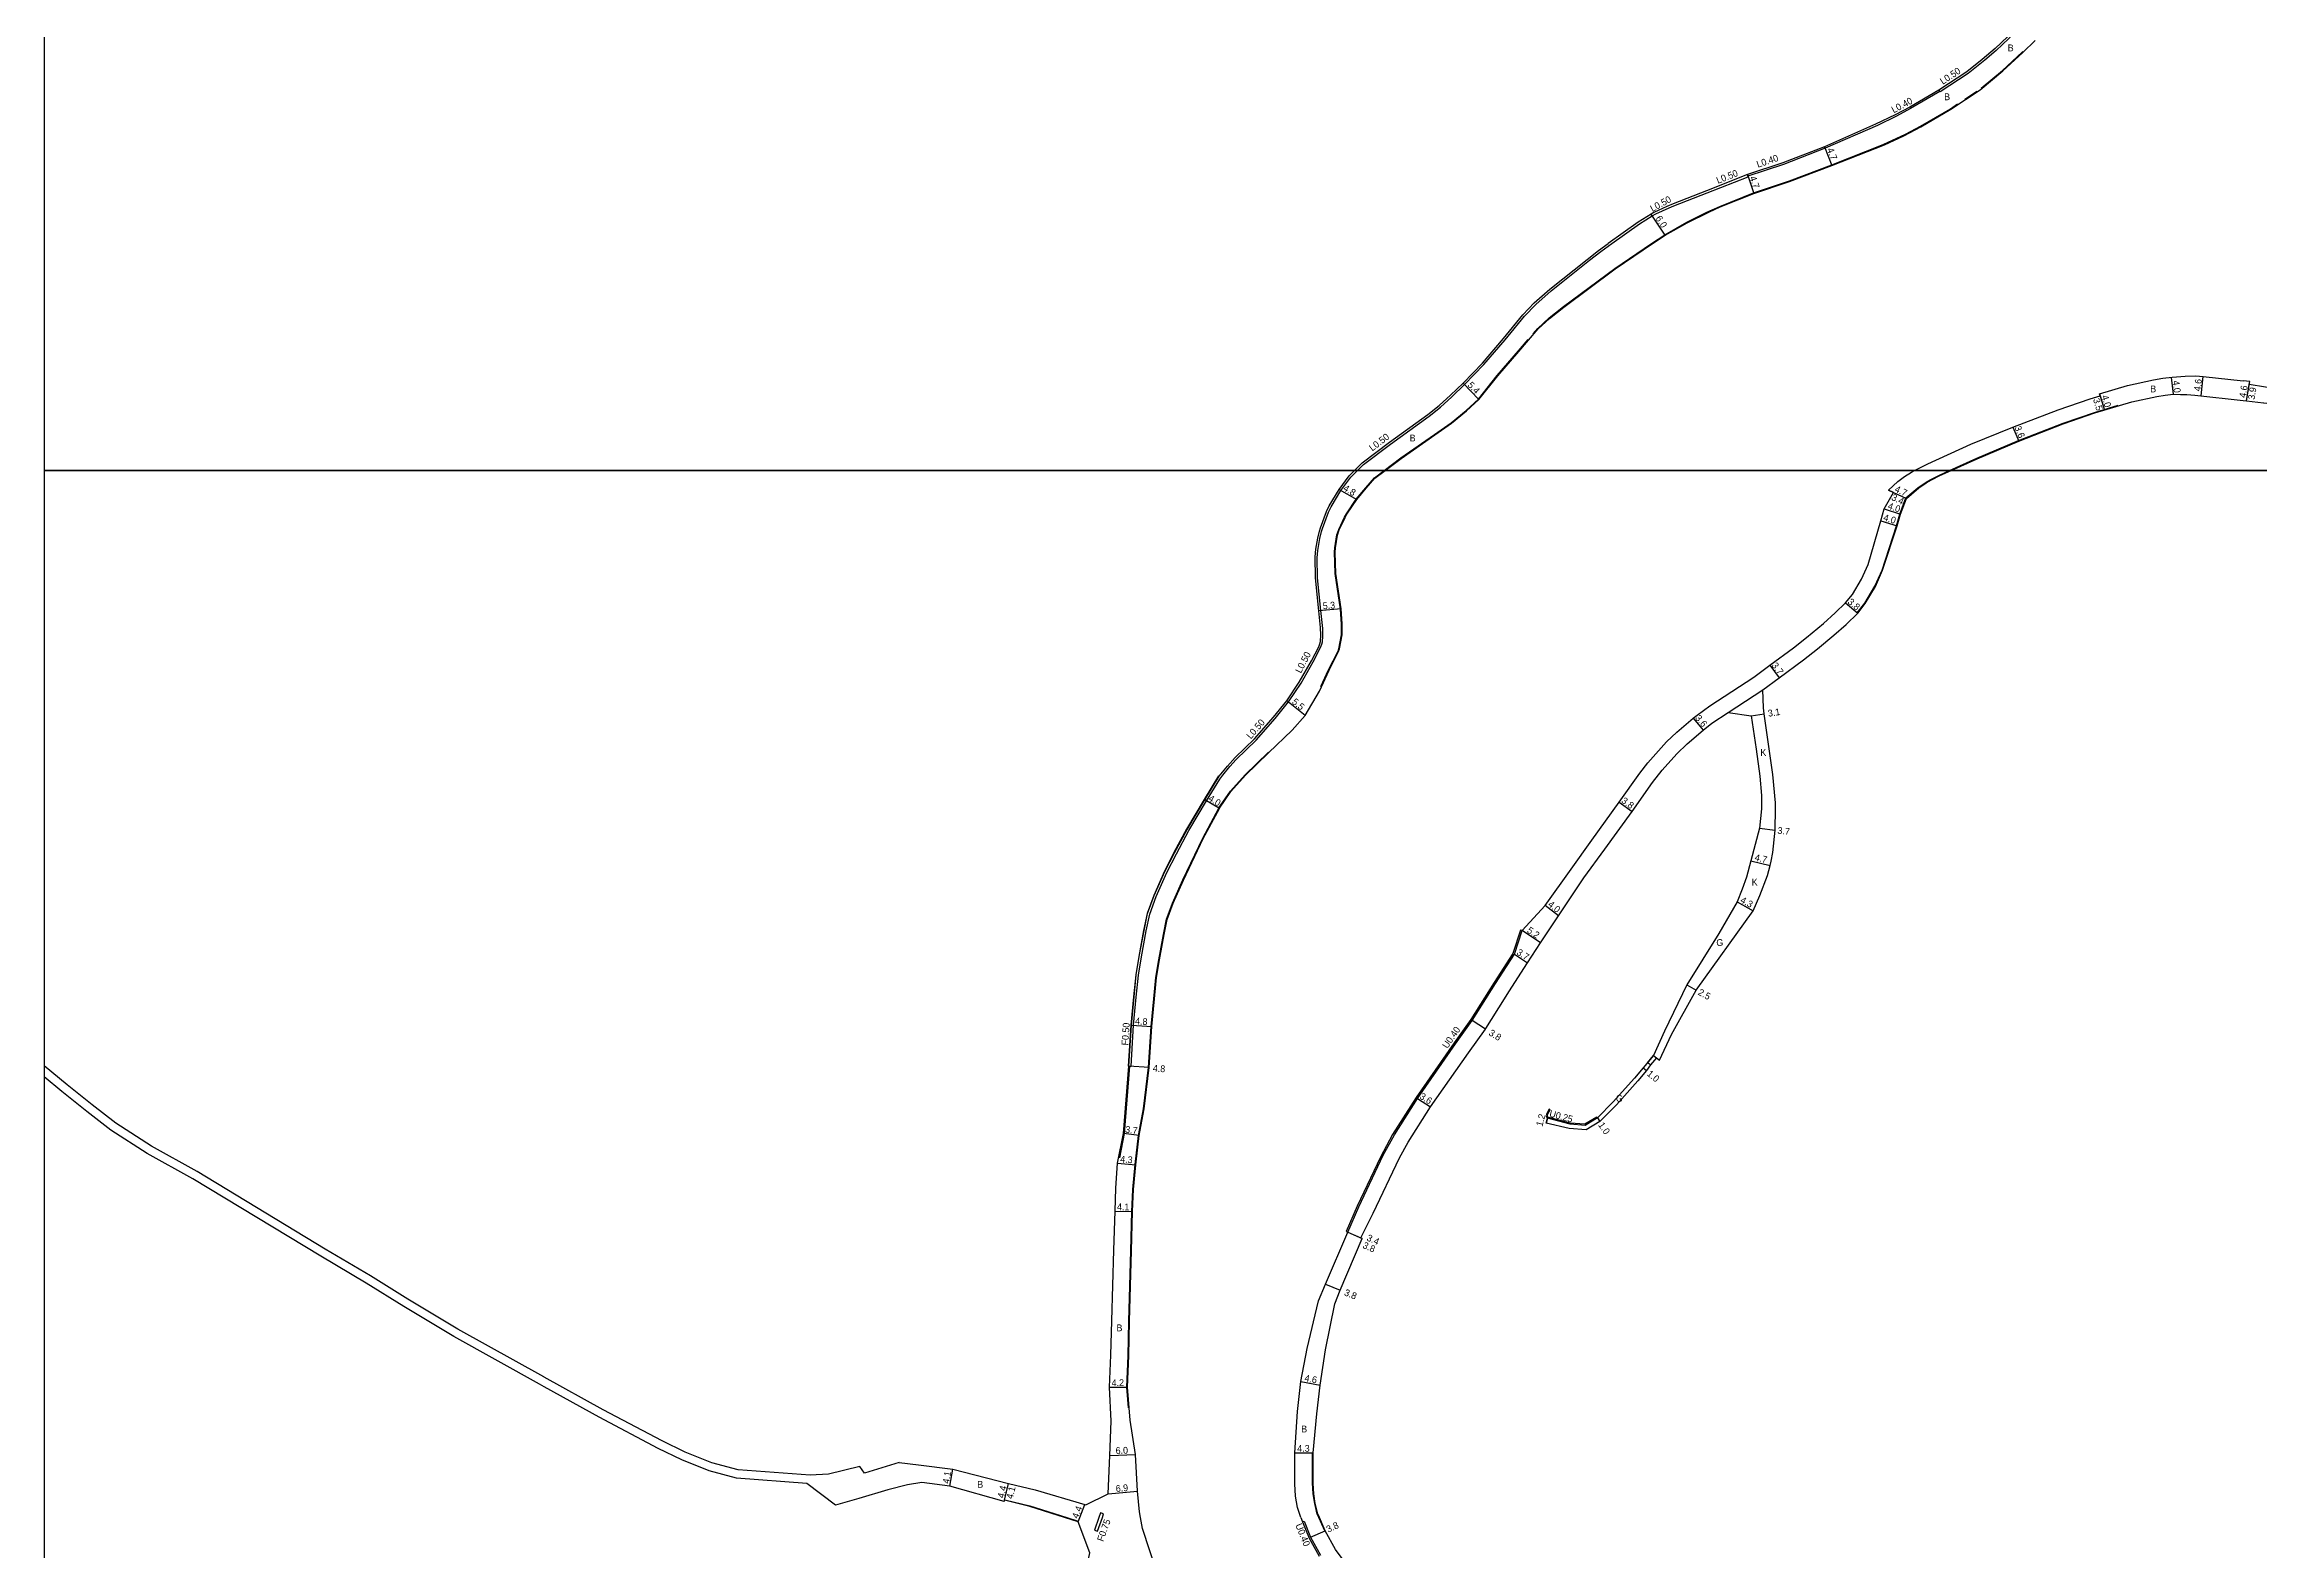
# Model space of a CAD drawing. Header units: metres. Extents: x -28000 to -23998, y -90000 to -87000.
# Drawn here: x -28000 to -27478, y -89654 to -89300 of the extents above; entities that cross this region are included whole.
import ezdxf

# ---------------------------------------------------------------- set-up
doc = ezdxf.new("R2010")
doc.units = ezdxf.units.M
doc.header["$LTSCALE"] = 2.5
for name, color, linetype in [('側溝・桝', 7, 'Continuous'), ('図郭', 7, 'Continuous'), ('幅員', 7, 'Continuous'), ('歩道・分離帯・安全施設', 7, 'Continuous'), ('舗装', 7, 'Continuous'), ('道路', 7, 'Continuous')]:
    doc.layers.add(name, color=color, linetype=linetype)
doc.styles.get("Standard").update_dxf_attribs({"font": ''})
doc.styles.get('Standard').set_extended_font_data('@MS PGothic')

msp = doc.modelspace()

# ---------------------------------------------------------------- linework, layer by layer
at = {"layer": '側溝・桝', "flags": 128}
for points in [[(-27532, -89287.1), (-27531.5, -89287.15), (-27531.77, -89289.01), (-27532.19, -89290.92), (-27532.32, -89291.36), (-27533.01, -89292.78), (-27533.84, -89293.98), (-27534.5, -89294.88), (-27536.01, -89296.71), (-27537.44, -89298.25), (-27540.41, -89301.07), (-27543.1, -89303.39), (-27547.03, -89306.48), (-27553.63, -89310.85), (-27553.91, -89310.43)], [(-27553.69, -89310.76), (-27560.58, -89314.79), (-27563.9, -89316.54), (-27568.37, -89318.72), (-27580.67, -89324.13), (-27590.52, -89327.91), (-27598.86, -89330.71)], [(-27630.91, -89346.58), (-27624.43, -89341.94), (-27621.44, -89340.03), (-27620.58, -89339.57), (-27617.42, -89338.13), (-27616.29, -89337.69), (-27608.48, -89334.64), (-27598.82, -89330.81)], [(-27598.82, -89330.81), (-27598.86, -89330.71), (-27598.98, -89330.33)], [(-27690.81, -89400), (-27689.38, -89398.58), (-27683, -89393.76), (-27673.91, -89387.2), (-27671.23, -89385.08), (-27668.58, -89382.62), (-27665.6, -89379.76), (-27661.02, -89375.05), (-27656.04, -89369.25), (-27651.5, -89363.65), (-27648.83, -89360.9), (-27645.19, -89357.65), (-27636.2, -89350.48), (-27633.53, -89348.46), (-27630.91, -89346.58)], [(-27726.33, -89477.8), (-27723.24, -89472.7), (-27722.52, -89471.7), (-27720.86, -89469.68), (-27719.4, -89468.08), (-27714.68, -89463.53), (-27710.21, -89458.38), (-27707.02, -89454.5), (-27704.09, -89450.08), (-27701.21, -89445.05), (-27699.5, -89441.71), (-27699.17, -89440.89), (-27699.04, -89440.34), (-27698.94, -89438.97), (-27698.98, -89437.21), (-27699.45, -89432.98), (-27700.2, -89425.25), (-27700.26, -89420.53), (-27700.14, -89418.87), (-27699.65, -89416), (-27699.24, -89414.39), (-27699.03, -89413.65), (-27697.64, -89409.84), (-27697.01, -89408.57), (-27694.72, -89404.71), (-27692.38, -89401.55), (-27690.81, -89400)], [(-27744.62, -89540.25), (-27744.47, -89540.26), (-27744.13, -89540.28), (-27743.52, -89530.64), (-27742.9, -89524.02), (-27742.38, -89518.84), (-27741.68, -89514.53), (-27740.58, -89508.42), (-27739.73, -89504.48), (-27738.17, -89500.29), (-27735.68, -89494.65), (-27733.45, -89490.25), (-27730.51, -89484.79), (-27726.33, -89477.8), (-27726.76, -89477.54)], [(-27652.01, -89508.32), (-27652.39, -89508.2), (-27654.21, -89513.75), (-27658.64, -89520.58), (-27664.15, -89529.31), (-27668.02, -89534.77), (-27676.99, -89547.66), (-27682.55, -89556.38), (-27685.39, -89561.68), (-27690.89, -89573.19), (-27693.46, -89579.18), (-27693.1, -89579.34)], [(-27646.01, -89552.25), (-27646.1, -89551.92), (-27646, -89551.52), (-27645.47, -89550.54), (-27645.69, -89550.42), (-27646.23, -89551.43), (-27646.36, -89551.92), (-27646.25, -89552.32), (-27646.07, -89552.49)], [(-27634.3, -89552.44), (-27634.45, -89552.24), (-27637.27, -89553.94), (-27640.72, -89553.68), (-27646.01, -89552.25)], [(-27751.67, -89646.57), (-27752.72, -89649.53), (-27752.01, -89649.78), (-27750.88, -89646.57)], [(-27750.57, -89645.71), (-27751.28, -89645.46), (-27751.67, -89646.57)], [(-27750.88, -89646.57), (-27750.57, -89645.71)], [(-27703.74, -89647.58), (-27702.21, -89651.38), (-27699.86, -89655.62)]]:
    msp.add_lwpolyline(points, dxfattribs=at)
at = {"layer": '図郭'}
for points in [[(-28000, -89400), (-27200, -89400), (-27200, -88800), (-28000, -88800)], [(-28000, -90000), (-27200, -90000), (-27200, -89400), (-28000, -89400)]]:
    msp.add_lwpolyline(points, close=True, dxfattribs=at)
at = {"layer": '幅員', "flags": 128}
for points in [[(-27580.82, -89323.76), (-27579.09, -89328.14)], [(-27598.98, -89330.33), (-27597.48, -89334.79)], [(-27618.37, -89344.6), (-27621.69, -89339.6)], [(-27665.95, -89379.4), (-27662.2, -89383.29)], [(-27499.24, -89378.08), (-27498.74, -89382.05)], [(-27492.15, -89382.43), (-27491.66, -89377.85)], [(-27481.46, -89383.57), (-27480.71, -89379.03)], [(-27481.46, -89383.57), (-27480.83, -89379.72)], [(-27516.07, -89381.92), (-27514.93, -89385.75)], [(-27515.93, -89382.4), (-27514.93, -89385.75)], [(-27536.48, -89389.77), (-27535.12, -89393.1)], [(-27695.13, -89404.43), (-27690.99, -89406.85)], [(-27565.81, -89404.59), (-27561.53, -89406.55)], [(-27564.62, -89405.14), (-27561.53, -89406.55)], [(-27567.57, -89411.84), (-27563.75, -89413.04)], [(-27566.76, -89409.01), (-27562.97, -89410.29)], [(-27694.66, -89432.6), (-27699.94, -89433.03)], [(-27575.93, -89431.19), (-27573.01, -89433.62)], [(-27593.74, -89445.87), (-27591.54, -89448.85)], [(-27703.16, -89457.67), (-27707.43, -89454.2)], [(-27611.75, -89458.35), (-27609.43, -89461.11)], [(-27598.08, -89457.8), (-27595.01, -89457.33)], [(-27723.33, -89479.59), (-27726.76, -89477.54)], [(-27629.21, -89478.12), (-27626.12, -89480.33)], [(-27596.11, -89484.22), (-27592.43, -89484.66)], [(-27598.18, -89491.88), (-27593.6, -89492.97)], [(-27643.45, -89504.88), (-27646.58, -89502.39)], [(-27601.43, -89501.6), (-27597.65, -89503.66)], [(-27647.69, -89511.22), (-27652.01, -89508.32)], [(-27653.85, -89513.92), (-27650.74, -89515.93)], [(-27613.24, -89521.14), (-27611.04, -89522.33)], [(-27744.02, -89530.6), (-27739.23, -89530.93)], [(-27660.64, -89531.51), (-27663.82, -89529.53)], [(-27739.88, -89540.57), (-27744.62, -89540.25)], [(-27623.54, -89540.65), (-27622.77, -89541.29)], [(-27676.65, -89547.88), (-27673.62, -89549.81)], [(-27646.07, -89552.49), (-27646.39, -89553.65)], [(-27634.3, -89552.44), (-27633.72, -89553.26)], [(-27742.19, -89556.58), (-27745.86, -89556.11)], [(-27747.28, -89563.12), (-27742.99, -89563.46)], [(-27747.89, -89574.42), (-27743.79, -89574.49)], [(-27693.1, -89579.34), (-27690.04, -89580.7)], [(-27693.1, -89579.34), (-27689.67, -89580.86)], [(-27698.36, -89591.58), (-27694.88, -89592.99)], [(-27704.11, -89614.54), (-27699.59, -89615.4)], [(-27749.19, -89615.86), (-27744.99, -89615.85)], [(-27786.8, -89639.15), (-27786.08, -89635.12)], [(-27749.11, -89631.9), (-27743.11, -89631.68)], [(-27705.53, -89631.3), (-27701.23, -89631.31)], [(-27773.97, -89642.78), (-27772.94, -89638.5)], [(-27773.9, -89642.49), (-27772.94, -89638.5)], [(-27749.47, -89640.96), (-27742.6, -89640.33)], [(-27756.6, -89647.58), (-27754.99, -89643.49)], [(-27701.85, -89651.2), (-27698.38, -89649.65)]]:
    msp.add_lwpolyline(points, dxfattribs=at)
at = {"layer": '歩道・分離帯・安全施設', "flags": 128}
for points in [[(-27543.97, -89309.98), (-27538.95, -89305.78), (-27534.23, -89301.42), (-27534.16, -89301.36)], [(-27547.78, -89312.55), (-27544.95, -89310.69)], [(-27621.59, -89346.58), (-27618.45, -89344.47), (-27613.25, -89341.53), (-27608.52, -89339.18), (-27605.51, -89337.82), (-27597.54, -89334.65), (-27589.12, -89331.82), (-27579.15, -89328), (-27567.05, -89323.22), (-27561.8, -89320.8), (-27558.27, -89318.94), (-27551.18, -89314.8), (-27549.49, -89313.69)], [(-27649.43, -89367.8), (-27648.36, -89366.57), (-27645.7, -89364.06), (-27642.27, -89361.39), (-27630.24, -89352.39), (-27621.59, -89346.58)], [(-27684.53, -89400), (-27680.63, -89397.04), (-27672.7, -89391.51), (-27668.75, -89388.75), (-27665.23, -89385.83), (-27662.31, -89383.19), (-27657.89, -89377.63), (-27652.93, -89371.85), (-27650.58, -89369.13)], [(-27551.41, -89400), (-27544.95, -89397.08), (-27535.17, -89392.96), (-27524.68, -89388.88), (-27517.26, -89386.3), (-27511.73, -89384.64)], [(-27699.43, -89450.84), (-27697.62, -89446.94), (-27695.38, -89442.56), (-27695.18, -89441.95), (-27694.56, -89438.67), (-27694.53, -89436.15), (-27694.81, -89432.62), (-27696.07, -89424.24), (-27696.22, -89419.26), (-27696.15, -89418.18), (-27695.65, -89415.17), (-27695.23, -89413.91), (-27693.87, -89411), (-27693.43, -89410.22), (-27691.11, -89406.76), (-27688.86, -89404.04), (-27686.81, -89401.72), (-27684.53, -89400)], [(-27573.13, -89433.52), (-27571.38, -89431.27), (-27568.97, -89427.25), (-27567.29, -89423.43), (-27563.9, -89413), (-27563.11, -89410.24), (-27561.66, -89406.47), (-27558.87, -89404.08), (-27556.94, -89402.73), (-27555.95, -89402.17), (-27553.79, -89401.08), (-27551.41, -89400)], [(-27744.7, -89620.73), (-27745.14, -89615.85), (-27744.8, -89608.46), (-27744.62, -89600.33), (-27744.16, -89583.74), (-27743.94, -89574.48), (-27743.68, -89569.27), (-27743.14, -89563.44), (-27742.34, -89556.56), (-27741.19, -89550.28), (-27740.03, -89540.56), (-27739.38, -89530.92), (-27738.77, -89524.42), (-27738.27, -89519.38), (-27737.59, -89515.24), (-27736.51, -89509.23), (-27735.74, -89505.65), (-27734.33, -89501.85), (-27731.9, -89496.38), (-27727.25, -89486.61), (-27723.46, -89479.52), (-27723.42, -89479.45), (-27720.71, -89475.47), (-27717.25, -89471.64), (-27711.82, -89466.39), (-27711.73, -89466.3)], [(-27723.5, -89471.87), (-27726.89, -89477.47), (-27731.07, -89484.47), (-27734.03, -89489.95), (-27736.27, -89494.38), (-27738.78, -89500.04), (-27740.36, -89504.3), (-27741.22, -89508.3), (-27742.32, -89514.42), (-27743.03, -89518.75), (-27743.55, -89523.96), (-27744.17, -89530.59), (-27744.77, -89540.24)], [(-27699.93, -89646.57), (-27700.3, -89645.76), (-27700.88, -89643.26), (-27701.21, -89641), (-27701.42, -89638.47), (-27701.38, -89631.31)], [(-27773.86, -89642.34), (-27767.93, -89643.78), (-27759.27, -89646.57)], [(-27759.27, -89646.57), (-27756.56, -89647.44)], [(-27698.52, -89649.71), (-27699.93, -89646.57)]]:
    msp.add_lwpolyline(points, dxfattribs=at)
at = {"layer": '歩道・分離帯・安全施設'}
msp.add_lwpolyline([(-27744.47, -89540.26), (-27745.71, -89556.13), (-27746.87, -89561.85)], dxfattribs=at)
at = {"layer": '舗装', "flags": 128}
for points in [[(-27603.5, -89456.98), (-27595.35, -89451.66)], [(-27601.43, -89501.6), (-27597.65, -89503.66)]]:
    msp.add_lwpolyline(points, dxfattribs=at)
at = {"layer": '道路', "flags": 128}
for points in [[(-27537.79, -89297.9), (-27540.63, -89300.59), (-27543.68, -89303.21), (-27547.32, -89306.08), (-27553.9, -89310.42), (-27560.77, -89314.44), (-27564.2, -89316.24), (-27568.81, -89318.48), (-27580.82, -89323.76), (-27590.65, -89327.53), (-27598.98, -89330.33), (-27608.66, -89334.17), (-27616.47, -89337.22), (-27617.94, -89337.8), (-27620.99, -89339.22), (-27621.69, -89339.6), (-27624.73, -89341.54), (-27631.77, -89346.58)], [(-27621.32, -89346.58), (-27618.37, -89344.6), (-27613.18, -89341.66), (-27608.11, -89339.15), (-27605.41, -89337.94), (-27597.48, -89334.79), (-27589.06, -89331.96), (-27579.09, -89328.14), (-27566.75, -89323.27), (-27562.16, -89321.16), (-27558.19, -89319.07), (-27551.1, -89314.93), (-27544.21, -89310.38), (-27538.85, -89305.89), (-27534.12, -89301.53), (-27531.23, -89298.77)], [(-27691.52, -89400), (-27689.7, -89398.2), (-27683.29, -89393.36), (-27674.21, -89386.8), (-27671.56, -89384.7), (-27668.92, -89382.26), (-27665.95, -89379.4), (-27661.38, -89374.71), (-27656.42, -89368.93), (-27651.88, -89363.32), (-27649.18, -89360.54), (-27645.5, -89357.26), (-27636.76, -89350.28), (-27634.05, -89348.21), (-27631.77, -89346.58)], [(-27684.29, -89400), (-27680.54, -89397.16), (-27672.62, -89391.63), (-27668.65, -89388.87), (-27665.13, -89385.94), (-27662.2, -89383.29), (-27657.78, -89377.73), (-27652.81, -89371.94), (-27648.26, -89366.67), (-27645.6, -89364.18), (-27642.18, -89361.51), (-27630.15, -89352.51), (-27621.32, -89346.58)], [(-27559.62, -89400), (-27556.48, -89398.39), (-27546.36, -89393.82), (-27536.48, -89389.77), (-27525.84, -89385.73), (-27518.29, -89383.11), (-27515.93, -89382.4), (-27516.07, -89381.92), (-27509.48, -89379.95), (-27503.35, -89378.67), (-27501.17, -89378.29), (-27498.95, -89378.05), (-27495.91, -89377.77), (-27493.44, -89377.67), (-27491.66, -89377.85), (-27482.29, -89378.86)], [(-27387.69, -89382.12), (-27387.76, -89382.51), (-27400.01, -89379.84), (-27400.38, -89379.76), (-27404.31, -89378.77), (-27405.36, -89378.54), (-27406.42, -89378.49), (-27407.83, -89378.5), (-27409.85, -89378.57), (-27412.69, -89378.72), (-27415.96, -89378.89), (-27419.28, -89379.06), (-27422.5, -89379.31), (-27436.79, -89379.81), (-27471.87, -89381.28), (-27476.31, -89380.51), (-27477, -89380.39), (-27480.83, -89379.72), (-27480.71, -89379.03), (-27482.29, -89378.86)], [(-27551.05, -89400), (-27544.89, -89397.22), (-27535.12, -89393.1), (-27524.63, -89389.02), (-27517.21, -89386.44), (-27508.5, -89383.83), (-27502.6, -89382.6), (-27500.6, -89382.25), (-27498.74, -89382.05), (-27497.03, -89382.06), (-27495.54, -89382.12), (-27493.61, -89382.27), (-27482.29, -89383.48)], [(-27482.29, -89383.48), (-27481.46, -89383.57), (-27477.49, -89384.04), (-27477.4, -89384.05), (-27476.7, -89384.13), (-27476.59, -89384.14), (-27474.42, -89384.31), (-27471.87, -89384.38), (-27436.67, -89383.17), (-27427.14, -89382.83)], [(-27798.68, -89633.58), (-27794.14, -89634.12), (-27786.08, -89635.12), (-27772.94, -89638.5), (-27766.67, -89640.03), (-27754.99, -89643.49), (-27754.77, -89643.56), (-27749.47, -89640.96), (-27749.11, -89631.9), (-27748.78, -89623.87), (-27749.19, -89615.86), (-27748.85, -89608.32), (-27748.67, -89600.21), (-27748.21, -89583.62), (-27747.89, -89574.42), (-27747.72, -89568.99), (-27747.28, -89563.12), (-27745.86, -89556.11), (-27744.62, -89540.25), (-27744.02, -89530.6), (-27743.4, -89523.97), (-27742.88, -89518.77), (-27742.17, -89514.44), (-27741.07, -89508.33), (-27740.21, -89504.34), (-27738.64, -89500.1), (-27736.13, -89494.44), (-27733.9, -89490.02), (-27730.94, -89484.54), (-27726.76, -89477.54), (-27723.38, -89471.96), (-27721.44, -89469.59), (-27719.62, -89467.6), (-27715.05, -89463.18), (-27710.59, -89458.06), (-27707.43, -89454.2), (-27704.52, -89449.82), (-27701.65, -89444.82), (-27699.94, -89441.49), (-27699.66, -89440.79), (-27699.53, -89440.27), (-27699.43, -89438.76), (-27699.51, -89436.95), (-27699.94, -89433.03), (-27700.7, -89425.28), (-27700.76, -89420.34), (-27700.63, -89418.48), (-27700.16, -89415.94), (-27699.73, -89414.26), (-27699.5, -89413.49), (-27698.1, -89409.65), (-27697.45, -89408.33), (-27695.13, -89404.43), (-27692.76, -89401.22), (-27691.52, -89400)], [(-27741.9, -89646.57), (-27742.15, -89645.18), (-27742.6, -89640.33), (-27743.11, -89631.68), (-27744.29, -89623.61), (-27744.99, -89615.85), (-27744.65, -89608.47), (-27744.47, -89600.33), (-27744.01, -89583.74), (-27743.79, -89574.49), (-27743.53, -89569.28), (-27742.99, -89563.46), (-27742.19, -89556.58), (-27741.04, -89550.31), (-27739.88, -89540.57), (-27739.23, -89530.93), (-27738.62, -89524.44), (-27738.12, -89519.4), (-27737.44, -89515.26), (-27736.36, -89509.26), (-27735.59, -89505.69), (-27734.19, -89501.9), (-27731.77, -89496.44), (-27727.12, -89486.68), (-27723.33, -89479.59), (-27723.29, -89479.53), (-27720.59, -89475.57), (-27717.15, -89471.75), (-27711.72, -89466.5), (-27706.2, -89461.11), (-27703.16, -89457.67), (-27699.77, -89451.93), (-27697.49, -89447), (-27695.24, -89442.62), (-27695.04, -89441.99), (-27694.41, -89438.69), (-27694.38, -89436.14), (-27694.66, -89432.6), (-27695.92, -89424.23), (-27696.07, -89419.26), (-27696, -89418.2), (-27695.5, -89415.2), (-27695.09, -89413.96), (-27693.73, -89411.07), (-27693.3, -89410.29), (-27690.99, -89406.85), (-27688.75, -89404.14), (-27686.71, -89401.83), (-27684.29, -89400)], [(-27704.14, -89646.57), (-27704.25, -89646.31), (-27704.89, -89644.15), (-27705.36, -89641.51), (-27705.57, -89638.61), (-27705.53, -89631.3), (-27704.89, -89621.6), (-27704.11, -89614.54), (-27702.62, -89606.76), (-27699.95, -89595.48), (-27698.36, -89591.58), (-27693.1, -89579.34), (-27690.52, -89573.35), (-27684.73, -89561.23), (-27682.1, -89556.42), (-27676.65, -89547.88), (-27667.69, -89534.99), (-27663.82, -89529.53), (-27658.3, -89520.8), (-27653.85, -89513.92), (-27652.01, -89508.32), (-27646.58, -89502.39), (-27640.51, -89493.84), (-27635.59, -89487.03), (-27629.21, -89478.12), (-27624.3, -89471.29), (-27622.42, -89468.83), (-27618.01, -89463.92), (-27615.61, -89461.6), (-27611.75, -89458.35), (-27610.82, -89457.57), (-27607.84, -89455.4), (-27597.47, -89448.63), (-27593.74, -89445.87), (-27588.17, -89441.76), (-27585.1, -89439.35), (-27581.1, -89436.02), (-27578.32, -89433.52), (-27575.93, -89431.19), (-27574.28, -89429.21), (-27572.13, -89425.61), (-27570.6, -89422.15), (-27567.57, -89411.84), (-27566.76, -89409.01), (-27564.62, -89405.14), (-27565.81, -89404.59), (-27563.59, -89402.6), (-27561.97, -89401.39), (-27560.37, -89400.38), (-27559.62, -89400)], [(-27620.4, -89538.29), (-27619.68, -89538.81), (-27616.87, -89532.84), (-27611.04, -89522.33), (-27597.65, -89503.66), (-27596.07, -89500.09), (-27594.3, -89495.39), (-27593.6, -89492.97), (-27593.37, -89492.01), (-27593, -89489.93), (-27592.43, -89484.66), (-27592.39, -89479.6), (-27592.38, -89478.22), (-27592.99, -89471.59), (-27593.93, -89465), (-27595.01, -89457.33), (-27595.22, -89455.88), (-27595.35, -89451.66), (-27591.54, -89448.85), (-27585.76, -89444.57), (-27582.47, -89441.98), (-27578.65, -89438.8), (-27575.75, -89436.22), (-27573.01, -89433.62), (-27571.26, -89431.35), (-27568.84, -89427.32), (-27567.15, -89423.49), (-27563.75, -89413.04), (-27562.97, -89410.29), (-27561.53, -89406.55), (-27558.61, -89404.05), (-27556.91, -89402.88), (-27555.66, -89402.18), (-27553.69, -89401.19), (-27551.05, -89400)], [(-27699.77, -89646.57), (-27700.16, -89645.71), (-27700.74, -89643.24), (-27701.06, -89640.98), (-27701.27, -89638.46), (-27701.23, -89631.31), (-27700.38, -89622.1), (-27699.59, -89615.4), (-27698.36, -89607.07), (-27696.14, -89596.23), (-27694.88, -89592.99), (-27689.67, -89580.86), (-27690.04, -89580.7), (-27687.11, -89574.9), (-27680.91, -89561.85), (-27678.84, -89558.15), (-27673.62, -89549.81), (-27664.69, -89537.15), (-27660.64, -89531.51), (-27660.55, -89531.4), (-27656.18, -89524.38), (-27655.17, -89522.77), (-27650.74, -89515.93), (-27647.69, -89511.22), (-27643.45, -89504.88), (-27637.47, -89495.95), (-27632.58, -89489.19), (-27626.12, -89480.33), (-27621.33, -89473.49), (-27619.08, -89470.56), (-27615.62, -89466.74), (-27613.14, -89464.36), (-27609.43, -89461.11), (-27607.41, -89459.53), (-27603.5, -89456.98), (-27598.08, -89457.8), (-27596.97, -89465.61), (-27596.07, -89471.94), (-27595.65, -89476.51), (-27595.64, -89479.67), (-27596.11, -89484.22), (-27598.18, -89491.88), (-27599.23, -89495.77), (-27600.19, -89498.57), (-27601.43, -89501.6), (-27605.74, -89509.03), (-27613.24, -89521.14), (-27618.49, -89532.05), (-27621.13, -89537.76), (-27623.54, -89540.65), (-27625.56, -89543.08), (-27630.58, -89548.67), (-27634.3, -89552.44), (-27637.21, -89554.2), (-27640.76, -89553.93), (-27646.07, -89552.49)], [(-27882.29, -89613.48), (-27882.42, -89613.4), (-27902.6, -89602.17), (-27914.37, -89595.12), (-27923.21, -89589.66), (-27933.84, -89583.33), (-27964.03, -89565.08), (-27974.78, -89559.09), (-27983.16, -89553.67), (-27988.75, -89549.4), (-27994.61, -89544.66), (-28000, -89540.19)], [(-27621.81, -89539.98), (-27622.77, -89541.29), (-27624.8, -89543.73), (-27629.85, -89549.35), (-27633.72, -89553.26), (-27636.97, -89555.22), (-27640.93, -89554.91), (-27646.39, -89553.65)], [(-27620.4, -89538.29), (-27621.81, -89539.98)], [(-27882.29, -89615.76), (-27883.39, -89615.15), (-27903.6, -89603.9), (-27915.37, -89596.84), (-27924.25, -89591.37), (-27934.89, -89585.03), (-27965.03, -89566.81), (-27975.8, -89560.81), (-27984.31, -89555.31), (-27990, -89550.97), (-27995.89, -89546.2), (-28000, -89542.79)], [(-27646.39, -89553.65), (-27646.07, -89552.49)], [(-27798.68, -89633.58), (-27806.91, -89636.1), (-27807.99, -89634.51), (-27815.32, -89636.35), (-27819.7, -89636.59), (-27836.65, -89635.28), (-27842.82, -89633.65), (-27849.09, -89631.14), (-27854.56, -89628.52), (-27868.43, -89621.19), (-27882.29, -89613.48)], [(-27793.4, -89638.32), (-27796.73, -89638.88), (-27801.39, -89640.01), (-27808.18, -89642.03), (-27813.69, -89643.66), (-27820.44, -89638.54), (-27836.99, -89637.26), (-27843.44, -89635.55), (-27849.9, -89632.97), (-27855.46, -89630.3), (-27869.39, -89622.94), (-27882.29, -89615.76)], [(-27759.76, -89646.57), (-27767.97, -89643.92), (-27773.9, -89642.49), (-27773.97, -89642.78), (-27786.8, -89639.15), (-27793.4, -89638.32)], [(-27756.6, -89647.58), (-27759.76, -89646.57)], [(-27736.32, -89664.64), (-27741.45, -89649.15), (-27741.9, -89646.57)], [(-27704.14, -89646.57), (-27703.74, -89647.58), (-27703.37, -89647.43), (-27701.85, -89651.2), (-27699.52, -89655.41)], [(-27693.26, -89657.77), (-27695.96, -89654.07), (-27698.38, -89649.65), (-27699.77, -89646.57)], [(-27721.55, -89765.53), (-27721.99, -89765.77), (-27723.06, -89763.8), (-27723.94, -89762.16), (-27724.36, -89761.37), (-27725.66, -89758.93), (-27726.1, -89758.1), (-27732.57, -89745.99), (-27738.7, -89734.82), (-27744.54, -89723.77), (-27749.81, -89713.19), (-27752.01, -89707.51), (-27753.93, -89701.88), (-27755.89, -89696.36), (-27756.7, -89693.29), (-27757.48, -89688.52), (-27757.57, -89687.72), (-27758.11, -89683.22), (-27758.08, -89677.57), (-27757.17, -89669.88), (-27756.05, -89665.35), (-27753.81, -89654.87), (-27756.6, -89647.58)]]:
    msp.add_lwpolyline(points, dxfattribs=at)
msp.add_lwpolyline([(-27622.54, -89539.45), (-27621.13, -89537.76), (-27620.4, -89538.29), (-27621.81, -89539.98)], close=True, dxfattribs=at)

# ---------------------------------------------------------------- texts
at = {"layer": '側溝・桝'}
for s, rotation, p in [('L0.50', 33.4422, (-27552.98, -89309.19)), ('L0.40', 27.7743, (-27564.56, -89315.9)), ('L0.40', 18.5834, (-27596.52, -89328.71)), ('L0.50', 21.6369, (-27605.93, -89332.51)), ('L0.50', 28.462, (-27621.36, -89339.14)), ('L0.50', 37.1152, (-27687.32, -89395.54)), ('L0.50', 62.542, (-27704.12, -89447.87)), ('L0.50', 48.9782, (-27715.92, -89463.35)), ('F0.50', 86.1267, (-27744.79, -89535.42)), ('U0.40', 55.1767, (-27669.66, -89536.25)), ('U0.25', 344.9284, (-27645.76, -89552.12)), ('F0.75', 70.5242, (-27750.67, -89652.33)), ('U0.40', 291.8909, (-27705.46, -89648.33))]:
    msp.add_text(s, height=1.6, rotation=rotation, dxfattribs=at).set_placement(p)
at = {"layer": '幅員'}
for s, rotation, p in [('4.7', 291.5292, (-27580.31, -89324.37)), ('4.7', 288.602, (-27598.51, -89330.96)), ('6.0', 303.6316, (-27620.71, -89340.63)), ('5.4', 313.9361, (-27665.01, -89380.02)), ('4.0', 277.1804, (-27498.89, -89378.9)), ('4.6', 83.9124, (-27492.29, -89381.41)), ('4.6', 80.7203, (-27481.67, -89382.95)), ('3.9', 80.7203, (-27479.59, -89383.41)), ('3.5', 286.6798, (-27517.63, -89383.26)), ('4.0', 286.6798, (-27515.64, -89382.5)), ('3.6', 292.3065, (-27536.17, -89389.86)), ('4.8', 329.7335, (-27694.32, -89404.62)), ('3.4', 335.3441, (-27565.24, -89406.88)), ('4.7', 335.3441, (-27564.48, -89404.93)), ('4.0', 342.5464, (-27567.11, -89411.72)), ('4.0', 341.3956, (-27566.06, -89408.98)), ('5.3', 4.5897, (-27698.92, -89432.69)), ('3.8', 320.2877, (-27575.54, -89431.19)), ('3.7', 306.484, (-27593.39, -89445.92)), ('5.5', 320.8822, (-27706.38, -89454.73)), ('3.6', 310.1226, (-27611.43, -89458.35)), ('3.1', 8.667, (-27594.05, -89457.99)), ('4.0', 329.1574, (-27726.1, -89477.65)), ('3.8', 324.4364, (-27628.82, -89478.09)), ('3.7', 353.251, (-27591.98, -89485.51)), ('4.7', 346.5882, (-27597.39, -89491.81)), ('4.3', 331.3802, (-27600.82, -89501.64)), ('4.0', 321.5607, (-27646.11, -89502.44)), ('5.2', 326.2125, (-27651.04, -89508.67)), ('3.7', 327.0843, (-27653.5, -89513.85)), ('2.5', 331.6714, (-27610.78, -89523.35)), ('4.8', 356.1251, (-27743.21, -89530.41)), ('3.8', 328.0221, (-27660.05, -89532.84)), ('4.8', 356.1246, (-27739.03, -89541.51)), ('1.0', 320.2464, (-27622.79, -89542.29)), ('3.6', 327.4839, (-27676.35, -89547.77)), ('1.2', 74.9357, (-27647.27, -89554.57)), ('3.7', 352.6742, (-27745.58, -89555.89)), ('1.0', 305.4393, (-27634.21, -89554.14)), ('4.3', 355.4944, (-27746.71, -89562.91)), ('4.1', 358.9727, (-27747.44, -89574.17)), ('3.8', 335.9863, (-27689.72, -89583.01)), ('3.4', 335.9863, (-27688.78, -89581.25)), ('3.8', 337.8894, (-27694.08, -89594.16)), ('4.2', 0.1499, (-27748.69, -89615.6)), ('4.6', 349.2244, (-27703.37, -89614.43)), ('6.0', 2.1189, (-27747.72, -89631.6)), ('4.3', 359.8312, (-27704.98, -89631.05)), ('4.1', 79.8552, (-27786.97, -89638.67)), ('4.4', 76.4427, (-27774.07, -89642.08)), ('4.1', 76.4427, (-27771.98, -89642.28)), ('6.9', 5.2271, (-27747.65, -89640.55)), ('4.4', 68.4913, (-27756.62, -89646.93)), ('3.8', 24.1824, (-27697.7, -89650.13))]:
    msp.add_text(s, height=1.6, rotation=rotation, dxfattribs=at).set_placement(p)
at = {"layer": '舗装'}
for s, p in [('B', (-27537.7, -89301.28)), ('B', (-27552.67, -89312.8)), ('B', (-27504.14, -89381.58)), ('B', (-27678.53, -89393.14)), ('K', (-27595.95, -89467.19)), ('K', (-27598, -89497.72)), ('G', (-27606.31, -89511.95)), ('G', (-27629.96, -89548.65)), ('B', (-27747.55, -89602.68)), ('B', (-27704.05, -89626.5)), ('B', (-27780.33, -89639.53))]:
    msp.add_text(s, height=1.6, dxfattribs=at).set_placement(p)

doc.saveas('drawing.dxf')
